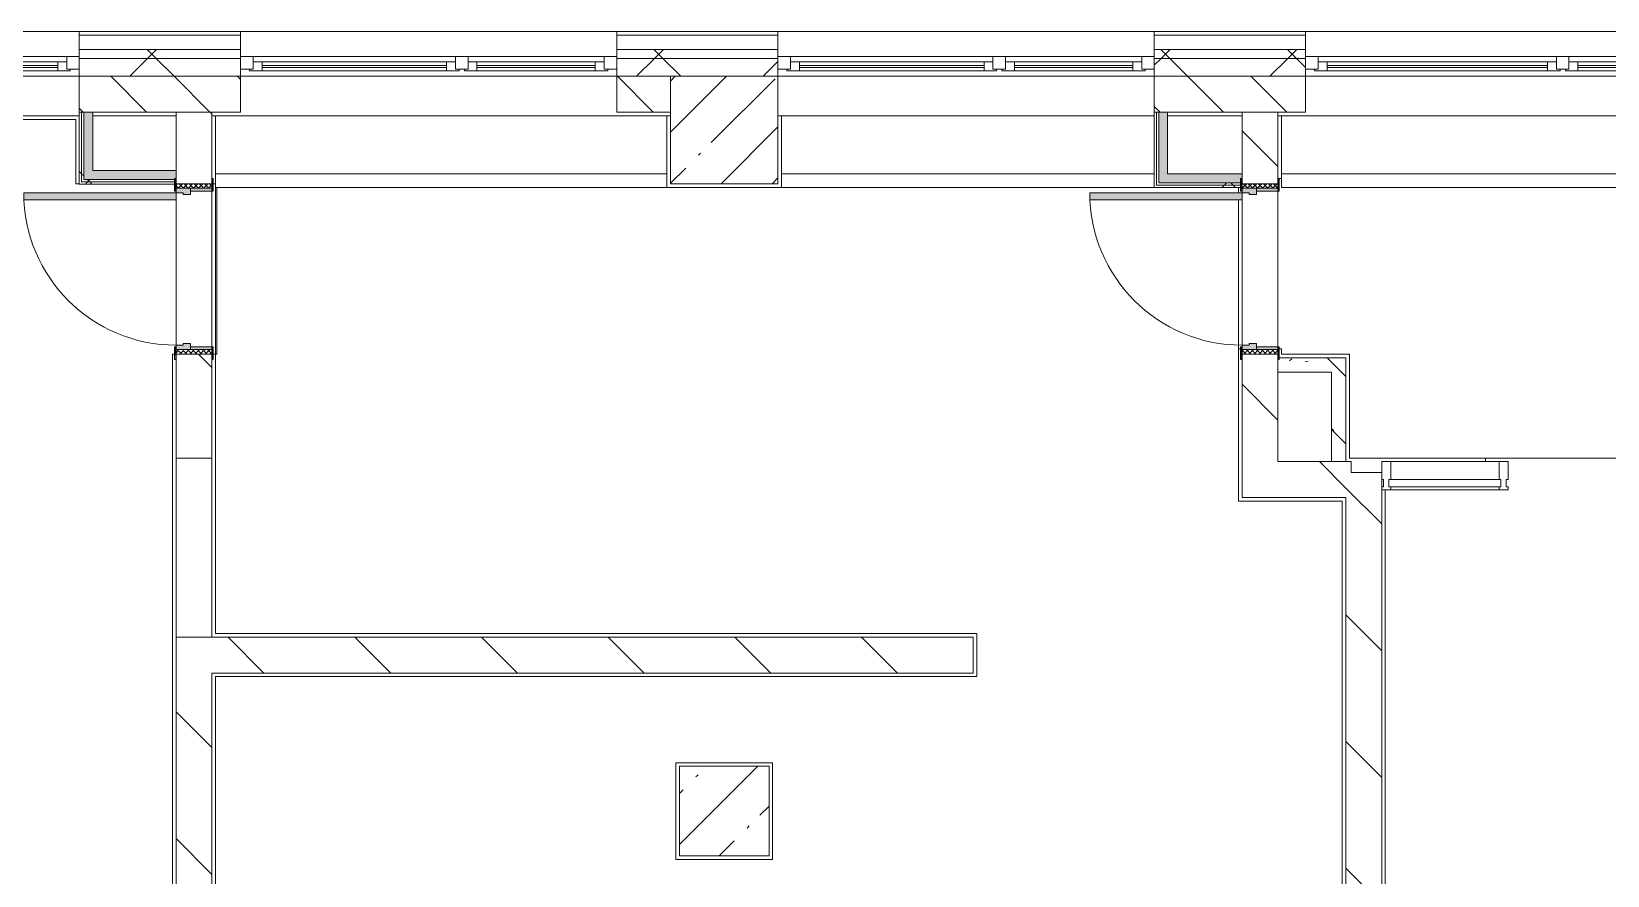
# Model space of a CAD drawing. Header units: millimetres. Extents: x -3724 to 231642, y -8553 to 29017.
# Drawn here: x 130298 to 139094, y 22641 to 27350 of the extents above; entities that cross this region are included whole.
import ezdxf

# ---------------------------------------------------------------- set-up
doc = ezdxf.new("R2010")
doc.units = ezdxf.units.MM
for name, color, linetype, lineweight, true_color in [('A-DOOR-2', 7, 'Continuous', 5, 0xaaaaaa), ('A-DOOR-3', 7, 'Continuous', 5, 0xe2e2e2), ('A-DOOR-FRAM-3', 7, 'Continuous', 5, 0xe2e2e2), ('A-DOOR-FRAM-4', 7, 'Continuous', 5, 0xaaaaaa), ('A-FLOR-1', 7, 'Continuous', 5, 0xaaaaaa), ('I-WALL-2', 7, 'Continuous', 9, 0xe7e7e7), ('I-WALL-5', 7, 'Continuous', 5, 0x787878)]:
    doc.layers.add(name, color=color, linetype=linetype, lineweight=lineweight, true_color=true_color)
for name, color, linetype, lineweight in [('A-GLAZ-2', 7, 'Continuous', 5), ('A-GLAZ-CWMG-2', 7, 'Continuous', 5), ('A-WALL', 7, 'Continuous', 9), ('A-WALL-3', 7, 'Continuous', 5), ('I-WALL-3', 7, 'Continuous', 5), ('S-COLS-2', 7, 'Continuous', 5)]:
    doc.layers.add(name, color=color, linetype=linetype, lineweight=lineweight)
pattern_1 = [(135, (79704.3, 0), (-353.5534, -353.5534), [])]
pattern_2 = [(135, (1826.41, 164.685), (-14.14214, -14.14214), []), (225, (1826.41, 164.685), (14.14214, -14.14214), [])]
pattern_3 = [(45, (-296.384, 164.685), (-14.1421, 14.1421), []), (135, (-296.384, 164.685), (-14.1421, -14.1421), [])]
pattern_4 = [(45, (79704.3, 0), (-353.5534, 353.5534), []), (135, (79704.3, 0), (-353.5534, -353.5534), [])]
pattern_5 = [(135, (79704.3, 0), (-377.1708, -377.1708), [533.4, -88.9, 17.78, -88.9]), (135, (79704.3, 376.94), (-377.1708, -377.1708), []), (50, (79704.3, 0), (637.6445, -55.7866), [66.675, -733.425]), (355, (79704.3, 0), (-123.3494, 668.699), [53.34, -586.74]), (100.451, (79757.4, -4.65), (514.299, 612.908), [56.665, -623.315]), (46.184, (79704.3, 177.8), (948.776, -147.15), [100.012, -1100.137]), (96.636, (79783.3, 165.5), (830.909, 865.997), [84.998, -934.973]), (351.184, (79704.3, 177.8), (830.918, 865.988), [80.01, -880.11]), (21, (79793.2, 133.35), (530.6506, -357.9283), [66.675, -733.425]), (326, (79793.2, 133.35), (216.308, 644.6585), [53.34, -586.74]), (71.451, (79837.4, 103.5), (746.9596, 286.7243), [56.665, -623.315]), (37.5, (79704.28, 0), (10.8105, 295.9426), [16.764, -562.864, 16.764, -578.866, -588.962]), (37.5, (79704.28, 0), (10.8105, 295.9426), [-1175.258, 16.764, -572.198]), (7.5, (79704.28, 0), (233.8692, 350.6318), [16.764, -322.834, 16.764, -549.529, -224.472]), (7.5, (79704.28, 0), (233.8692, 350.6318), [-905.891, 16.764, -207.708]), (327.5, (79506.03, 0), (474.5678, -20.0513), [16.764, -205.486, 16.764, -676.656, -920.115]), (327.5, (79506.03, 0), (474.5678, -20.0513), [-915.67, 16.764, -903.351]), (317.5, (79417.13, 0), (518.4522, 88.9934), [16.764, -272.161, 16.764, -443.738, -653.415]), (317.5, (79417.13, 0), (518.4522, 88.9934), [-749.427, 16.764, -636.651])]
pattern_6 = [(45, (79704.3, 0), (-530.33, 530.33), []), (135, (79704.3, 0), (-530.33, -530.33), [])]

# ---------------------------------------------------------------- blocks, each defined once
blk = doc.blocks.new('Прямоугольный импост - Импост структурный с накладкой - 160мм Темный-32302292-1_3_1_птичка')
at = {"layer": 'A-GLAZ-CWMG-2'}
for p, q in [((-50, 40), (-50, 140)), ((-50, 140), (0, 140)), ((0, 140), (0, 40)), ((-40, 40), (-50, 40)), ((-50, -17), (-50, 0)), ((-50, 0), (-40, 0)), ((-40, 0), (-40, 40)), ((-10, 40), (-10, 0)), ((0, 40), (-10, 40)), ((-10, 0), (0, 0)), ((0, 0), (0, -17)), ((0, -17), (-50, -17))]:
    blk.add_line(p, q, dxfattribs=at)
blk = doc.blocks.new('110_Дверь_СКБ_1Ст_Внутренняя1 - Д-11л 950х2100-32173567-1_3_1_птичка')
at = {"layer": 'A-DOOR-2'}
h = blk.add_hatch(dxfattribs=at)
h.set_pattern_fill('FP_61', color=256, style=0, pattern_type=2)
h.set_pattern_definition(pattern_2)
h.paths.add_polyline_path([(462.5, -100), (487.5, -100), (487.5, 100), (462.5, 100)])
at = {"layer": 'A-DOOR-3'}
h = blk.add_hatch(color=256, dxfattribs=at)
h.paths.add_polyline_path([(-437.5, 20), (-402.5, 20), (-402.5, 60), (-412.5, 60), (-412.5, 100), (-437.5, 100)])
h.paths.add_polyline_path([(427.5, 44), (427.5, 20), (462.5, 20), (462.5, 100), (437.5, 100), (437.5, 60), (427.5, 60)])
at = {"layer": 'A-DOOR-FRAM-3'}
for points in [[(397.5, 637.3), (397.5, 100), (437.5, 100), (437.5, 950), (397.5, 950), (397.5, 709)], [(-492.5, 100), (-422.5, 100), (-422.5, 108), (-492.5, 108)], [(447.5, 100), (517.5, 100), (517.5, 108), (447.5, 108)], [(-437.5, -100), (-422.5, -100), (-422.5, 20), (-437.5, 20)], [(447.5, -100), (462.5, -100), (462.5, 20), (447.5, 20)], [(-492.5, -100), (-492.5, -108), (-422.5, -108), (-422.5, -100), (-482.5, -100)], [(447.5, -102.3), (447.5, -108), (517.5, -108), (517.5, -100), (447.5, -100)]]:
    blk.add_hatch(color=256, dxfattribs=at).paths.add_polyline_path(points)
at = {"layer": 'A-DOOR-FRAM-4'}
h = blk.add_hatch(dxfattribs=at)
h.set_pattern_fill('FP_62', color=256, style=0, pattern_type=2)
h.set_pattern_definition(pattern_3)
h.paths.add_polyline_path([(-462.5, -100), (-437.5, -100), (-437.5, 100), (-462.5, 100)])
at = {"layer": 'A-DOOR-2'}
for p, q in [((437.5, 950), (397.5, 950)), ((397.5, 950), (397.5, 100)), ((437.5, 100), (437.5, 950)), ((397.5, 100), (437.5, 100))]:
    blk.add_line(p, q, dxfattribs=at)
blk.add_arc((437.5, 100), 850, 90, 180, dxfattribs=at)
at = {"layer": 'A-DOOR-FRAM-4'}
for p, q in [((-422.5, 108), (-492.5, 108)), ((-492.5, 108), (-492.5, 100)), ((-492.5, 100), (-422.5, 100)), ((-437.5, 100), (-462.5, 100)), ((-462.5, 100), (-462.5, -100)), ((-412.5, 100), (-437.5, 100)), ((-437.5, 100), (-437.5, 20)), ((-437.5, -100), (-437.5, 100)), ((-422.5, 100), (-437.5, 100)), ((-437.5, 100), (-437.5, 99)), ((-437.5, 99), (-422.5, 99)), ((-422.5, 100), (-422.5, 108)), ((-422.5, 99), (-422.5, 100)), ((-412.5, 60), (-412.5, 100)), ((437.5, 100), (437.5, 60)), ((462.5, 100), (437.5, 100)), ((517.5, 108), (447.5, 108)), ((447.5, 108), (447.5, 100)), ((462.5, 100), (447.5, 100)), ((447.5, 100), (447.5, 99)), ((447.5, 100), (517.5, 100)), ((447.5, 99), (462.5, 99)), ((462.5, 20), (462.5, 100)), ((487.5, 100), (462.5, 100)), ((462.5, 100), (462.5, -100)), ((462.5, 99), (462.5, 100)), ((487.5, -100), (487.5, 100)), ((517.5, 100), (517.5, 108)), ((-437.5, 20), (-402.5, 20)), ((-422.5, 20), (-437.5, 20)), ((-437.5, 20), (-437.5, -100)), ((-422.5, -100), (-422.5, 20)), ((-402.5, 60), (-412.5, 60)), ((-402.5, 20), (-402.5, 60)), ((437.5, 60), (427.5, 60)), ((427.5, 60), (427.5, 20)), ((427.5, 20), (462.5, 20)), ((462.5, 20), (447.5, 20)), ((447.5, 20), (447.5, -100)), ((462.5, -100), (462.5, 20)), ((-422.5, -100), (-492.5, -100)), ((-492.5, -100), (-492.5, -108)), ((-492.5, -108), (-422.5, -108)), ((-462.5, -100), (-437.5, -100)), ((-437.5, -100), (-422.5, -100)), ((-422.5, -108), (-422.5, -100)), ((447.5, -100), (462.5, -100)), ((517.5, -100), (447.5, -100)), ((447.5, -100), (447.5, -108)), ((447.5, -108), (517.5, -108)), ((462.5, -100), (487.5, -100)), ((517.5, -108), (517.5, -100))]:
    blk.add_line(p, q, dxfattribs=at)
blk = doc.blocks.new('PNS_Панель прямоугольная - Нр_Стекло - 40мм-32305525-1_3_1_птичка')
at = {"layer": 'A-GLAZ-2'}
for p, q in [((-312.5, 0), (312.5, 0)), ((302.5, 0), (-302.5, 0)), ((-302.5, -40), (302.5, -40))]:
    blk.add_line(p, q, dxfattribs=at)
blk = doc.blocks.new('Прямоугольный импост - Импост структурный с накладкой - 160мм Темный-32302294-1_3_1_птичка')
at = {"layer": 'A-GLAZ-CWMG-2'}
for p, q in [((-25, 40), (-25, 140)), ((-25, 140), (25, 140)), ((25, 140), (25, 40)), ((-15, 40), (-25, 40)), ((-25, -17), (-25, 0)), ((-25, 0), (-15, 0)), ((-15, 0), (-15, 40)), ((15, 40), (15, 0)), ((25, 40), (15, 40)), ((15, 0), (25, 0)), ((25, 0), (25, -17)), ((25, -17), (-25, -17))]:
    blk.add_line(p, q, dxfattribs=at)
blk = doc.blocks.new('Прямоугольный импост - Импост структурный с накладкой - 160мм Темный-32305521-1_3_1_птичка')
at = {"layer": 'A-GLAZ-CWMG-2'}
for p, q in [((58180, 24950), (58785, 24950)), ((58180, 24793), (58785, 24793))]:
    blk.add_line(p, q, dxfattribs=at)
blk = doc.blocks.new('BSC_Колонна _Прямоугольная - 500х500-33455413-1_3_1_птичка')
at = {"layer": 'S-COLS-2'}
h = blk.add_hatch(dxfattribs=at)
h.set_pattern_fill('FP_182', color=256, style=0, pattern_type=2)
h.set_pattern_definition([(45, (-54460, -23000), (-285.123, 285.123), []), (45, (-54174.88, -23000), (-285.123, 285.123), [504.031, -100.806, 16.764, -84.042])])
h.paths.add_polyline_path([(-244.2, -250), (250, -250), (250, 250), (-250, 250), (-250, -250)])
for p, q in [((250, 250), (-250, 250)), ((-250, 250), (-250, -250)), ((250, -250), (250, 250)), ((-250, -250), (250, -250))]:
    blk.add_line(p, q, dxfattribs=at)
blk = doc.blocks.new('120_Окно_СКБ_2Ст - 120_Окно_СКБ_2Ст 2100х2400 _мал створка справа_-19092174-1_3_1_птичка')
at = {"layer": 'A-GLAZ-2'}
for p, q in [((-1050, -75), (-1050, -5)), ((-1050, -5), (-980, -5)), ((1050, -5), (-1050, -5)), ((-980, -75), (-1050, -75)), ((-1050, -75), (-1000, -75)), ((-980, -75), (-1000, -75)), ((-1000, -75), (-1000, -85)), ((-1000, -85), (170, -85)), ((170, -85), (-1000, -85)), ((-980, -5), (-980, -75)), ((150, -35), (-980, -35)), ((-980, -35), (-980, -75)), ((-930, -85), (-930, -35)), ((-930, -55), (100, -55)), ((100, -65), (-930, -65)), ((100, -85), (100, -35)), ((150, -75), (150, -5)), ((150, -5), (220, -5)), ((150, -75), (150, -35)), ((220, -75), (150, -75)), ((170, -75), (150, -75)), ((170, -75), (200, -75)), ((170, -85), (170, -75)), ((220, -75), (200, -75)), ((200, -75), (200, -85)), ((200, -85), (1000, -85)), ((1000, -85), (200, -85)), ((220, -5), (220, -75)), ((980, -35), (220, -35)), ((220, -35), (220, -75)), ((270, -85), (270, -35)), ((270, -55), (930, -55)), ((930, -65), (270, -65)), ((930, -85), (930, -35)), ((980, -75), (980, -5)), ((980, -5), (1050, -5)), ((980, -75), (980, -35)), ((1050, -75), (980, -75)), ((1000, -75), (980, -75)), ((1000, -75), (1050, -75)), ((1000, -85), (1000, -75)), ((1050, -5), (1050, -75))]:
    blk.add_line(p, q, dxfattribs=at)
blk = doc.blocks.new('120_Окно_СКБ_2Ст - 120_Окно_СКБ_2Ст 2300х2400 _мал створка справа_-19949978-1_3_1_птичка')
at = {"layer": 'A-GLAZ-2'}
for p, q in [((-1150, -75), (-1150, -5)), ((-1150, -5), (-1080, -5)), ((1150, -5), (-1150, -5)), ((-1080, -75), (-1150, -75)), ((-1150, -75), (-1100, -75)), ((-1080, -75), (-1100, -75)), ((-1100, -75), (-1100, -85)), ((-1100, -85), (270, -85)), ((270, -85), (-1100, -85)), ((-1080, -5), (-1080, -75)), ((250, -35), (-1080, -35)), ((-1080, -35), (-1080, -75)), ((-1030, -85), (-1030, -35)), ((-1030, -55), (200, -55)), ((200, -65), (-1030, -65)), ((200, -85), (200, -35)), ((250, -75), (250, -5)), ((250, -5), (320, -5)), ((250, -75), (250, -35)), ((320, -75), (250, -75)), ((270, -75), (250, -75)), ((270, -75), (300, -75)), ((270, -85), (270, -75)), ((320, -75), (300, -75)), ((300, -75), (300, -85)), ((300, -85), (1100, -85)), ((1100, -85), (300, -85)), ((320, -5), (320, -75)), ((1080, -35), (320, -35)), ((320, -35), (320, -75)), ((370, -85), (370, -35)), ((370, -55), (1030, -55)), ((1030, -65), (370, -65)), ((1030, -85), (1030, -35)), ((1080, -75), (1080, -5)), ((1080, -5), (1150, -5)), ((1080, -75), (1080, -35)), ((1150, -75), (1080, -75)), ((1100, -75), (1080, -75)), ((1100, -75), (1150, -75)), ((1100, -85), (1100, -75)), ((1150, -5), (1150, -75))]:
    blk.add_line(p, q, dxfattribs=at)
blk = doc.blocks.new('110_Дверь_СКБ_1Ст_Внутренняя1 - Д-26л 950х2100 EIW30-32941023-1_3_1_птичка')
at = {"layer": 'A-DOOR-2'}
h = blk.add_hatch(dxfattribs=at)
h.set_pattern_fill('FP_61', color=256, style=0, pattern_type=2)
h.set_pattern_definition(pattern_2)
h.paths.add_polyline_path([(462.5, 100), (467.5, -100), (487.5, -100), (487.5, 100)])
at = {"layer": 'A-DOOR-3'}
h = blk.add_hatch(color=256, dxfattribs=at)
h.paths.add_polyline_path([(-437.5, 92.9), (-437.5, 20), (-402.5, 20), (-407.2, 60), (-412.5, 65.8), (-412.5, 100), (-437.5, 94.9), (-437.5, 94)])
h.paths.add_polyline_path([(427.5, 44), (427.5, 20), (462.5, 20), (462.5, 100), (437.5, 100), (437.5, 60), (427.5, 60)])
at = {"layer": 'A-DOOR-FRAM-3'}
for points in [[(397.5, 120), (397.5, 100), (437.5, 100), (437.5, 950), (397.5, 950), (397.5, 608.8)], [(-492.5, 100), (-422.5, 100), (-422.5, 108), (-492.5, 102.9)], [(447.5, 100), (517.5, 100), (517.5, 108), (447.5, 108)], [(-437.5, 3), (-437.5, -100), (-422.5, -100), (-422.5, 20), (-437.5, 20)], [(447.5, 20), (447.5, -100), (462.5, -100), (462.5, 20)], [(-492.5, -100), (-492.5, -108), (-422.5, -108), (-422.5, -100), (-462.5, -100)], [(447.5, -108), (517.5, -108), (517.5, -100), (447.5, -100)]]:
    blk.add_hatch(color=256, dxfattribs=at).paths.add_polyline_path(points)
at = {"layer": 'A-DOOR-FRAM-4'}
h = blk.add_hatch(dxfattribs=at)
h.set_pattern_fill('FP_62', color=256, style=0, pattern_type=2)
h.set_pattern_definition(pattern_3)
h.paths.add_polyline_path([(-462.5, 3), (-462.5, -100), (-437.5, -100), (-443.3, 100), (-462.5, 100)])
at = {"layer": 'A-DOOR-2'}
for p, q in [((437.5, 950), (397.5, 950)), ((397.5, 950), (397.5, 100)), ((437.5, 100), (437.5, 950)), ((397.5, 100), (437.5, 100))]:
    blk.add_line(p, q, dxfattribs=at)
blk.add_arc((437.5, 100), 850, 90, 180, dxfattribs=at)
at = {"layer": 'A-DOOR-FRAM-4'}
for p, q in [((-422.5, 108), (-492.5, 108)), ((-492.5, 108), (-492.5, 100)), ((-492.5, 100), (-422.5, 100)), ((-437.5, 100), (-462.5, 100)), ((-462.5, 100), (-462.5, -100)), ((-412.5, 100), (-437.5, 100)), ((-437.5, 100), (-437.5, 20)), ((-437.5, -100), (-437.5, 100)), ((-422.5, 100), (-437.5, 100)), ((-437.5, 100), (-437.5, 99)), ((-437.5, 99), (-422.5, 99)), ((-422.5, 100), (-422.5, 108)), ((-422.5, 99), (-422.5, 100)), ((-412.5, 60), (-412.5, 100)), ((437.5, 100), (437.5, 60)), ((462.5, 100), (437.5, 100)), ((517.5, 108), (447.5, 108)), ((447.5, 108), (447.5, 100)), ((462.5, 100), (447.5, 100)), ((447.5, 100), (447.5, 99)), ((447.5, 100), (517.5, 100)), ((447.5, 99), (462.5, 99)), ((462.5, 20), (462.5, 100)), ((487.5, 100), (462.5, 100)), ((462.5, 100), (462.5, -100)), ((462.5, 99), (462.5, 100)), ((487.5, -100), (487.5, 100)), ((517.5, 100), (517.5, 108)), ((-437.5, 20), (-402.5, 20)), ((-422.5, 20), (-437.5, 20)), ((-437.5, 20), (-437.5, -100)), ((-422.5, -100), (-422.5, 20)), ((-402.5, 60), (-412.5, 60)), ((-402.5, 20), (-402.5, 60)), ((437.5, 60), (427.5, 60)), ((427.5, 60), (427.5, 20)), ((427.5, 20), (462.5, 20)), ((462.5, 20), (447.5, 20)), ((447.5, 20), (447.5, -100)), ((462.5, -100), (462.5, 20)), ((-422.5, -100), (-492.5, -100)), ((-492.5, -100), (-492.5, -108)), ((-492.5, -108), (-422.5, -108)), ((-462.5, -100), (-437.5, -100)), ((-437.5, -100), (-422.5, -100)), ((-422.5, -108), (-422.5, -100)), ((447.5, -100), (462.5, -100)), ((517.5, -100), (447.5, -100)), ((447.5, -100), (447.5, -108)), ((447.5, -108), (517.5, -108)), ((462.5, -100), (487.5, -100)), ((517.5, -108), (517.5, -100))]:
    blk.add_line(p, q, dxfattribs=at)
blk = doc.blocks.new('DOR_Проход в стене_Прямоугольный - 1000x1500-23441848-1_3_1_птичка')
at = {"layer": 'A-DOOR-2'}
for p, q in [((500, 100), (-500, 100)), ((500, -100), (-500, -100))]:
    blk.add_line(p, q, dxfattribs=at)
blk = doc.blocks.new('Зашивка приборов отопления7 - Зашивка приборов отопления-33277170-1_3_1_птичка')
at = {"layer": 'A-WALL-3'}
for p, q in [((51619.5, 26880), (51619.5, 26555)), ((54140, 26880), (51619.5, 26880)), ((54140, 26555), (54140, 26880)), ((51619.5, 26555), (54140, 26555)), ((54140, 26555), (51619.5, 26555)), ((51619.5, 26555), (51619.5, 26480)), ((51619.5, 26480), (54140, 26480)), ((54140, 26480), (54140, 26555))]:
    blk.add_line(p, q, dxfattribs=at)
blk = doc.blocks.new('Зашивка приборов отопления8 - Зашивка приборов отопления-33277697-1_3_1_птичка')
at = {"layer": 'A-WALL-3'}
for p, q in [((52060.5, 26880), (52060.5, 26555)), ((54140, 26880), (52060.5, 26880)), ((54140, 26555), (52060.2, 26555)), ((52060.2, 26555), (52060.2, 26480)), ((52060.2, 26480), (54140, 26480)), ((52060.5, 26555), (54140, 26555))]:
    blk.add_line(p, q, dxfattribs=at)
blk = doc.blocks.new('Зашивка приборов отопления9 - Зашивка приборов отопления-33277916-1_3_1_птичка')
at = {"layer": 'A-WALL-3'}
for p, q in [((51570, 26880), (51570, 26555)), ((54140, 26880), (51570, 26880)), ((54140, 26555), (54140, 26880)), ((51570, 26555), (54140, 26555)), ((54140, 26555), (51570, 26555)), ((51570, 26555), (51570, 26480)), ((51570, 26480), (54140, 26480)), ((54140, 26480), (54140, 26555))]:
    blk.add_line(p, q, dxfattribs=at)

msp = doc.modelspace()

# ---------------------------------------------------------------- hatches: boundary and pattern name
at = {"layer": 'A-WALL-3'}
h = msp.add_hatch(dxfattribs=at)
h.set_pattern_fill('FP_137', color=256, style=0, pattern_type=2)
h.set_pattern_definition(pattern_4)
h.paths.add_polyline_path([(160567.7, 27200), (164674.3, 27200), (164674.3, 27250), (160054.3, 27250), (160054.3, 27200), (160354.3, 27200)])
h.paths.add_polyline_path([(156372.5, 27200), (156954.3, 27200), (156954.3, 27250), (156054.3, 27250), (156054.3, 27200)])
h.paths.add_polyline_path([(150014.3, 27200), (150514.3, 27200), (150514.3, 27250), (147914.3, 27250), (147914.3, 27200), (147982.1, 27200)])
h.paths.add_polyline_path([(152614.3, 27200), (153954.3, 27200), (153954.3, 27250), (152614.3, 27250), (152614.3, 27210)])
h.paths.add_polyline_path([(146814.3, 27200), (146814.3, 27250), (145864.3, 27250), (145864.3, 27200), (146464.3, 27200)])
h.paths.add_polyline_path([(140464.3, 27200), (140764.3, 27200), (140764.3, 27250), (139709.3, 27250), (139709.3, 27200)])
h.paths.add_polyline_path([(137409.3, 27200), (137409.3, 27250), (136564.3, 27250), (136564.3, 27200), (137254.3, 27200)])
h.paths.add_polyline_path([(133864.3, 27200), (134464.3, 27200), (134464.3, 27250), (133564.3, 27250), (133564.3, 27200)])
h.paths.add_polyline_path([(131201.3, 27200), (131464.3, 27200), (131464.3, 27250), (130564.3, 27250), (130564.3, 27200)])
h.paths.add_polyline_path([(128054.9, 27200), (128464.3, 27200), (128464.3, 27250), (127364.3, 27250), (127364.3, 27200), (127864.3, 27200)])
h.paths.add_polyline_path([(122810.9, 27200), (124264.3, 27200), (124264.3, 27250), (121864.3, 27250), (121864.3, 27200), (122484.3, 27200)])
h = msp.add_hatch(dxfattribs=at)
h.set_pattern_fill('FP_137', color=256, style=0, pattern_type=2)
h.set_pattern_definition(pattern_4)
h.paths.add_polyline_path([(122464.3, 27100), (124264.3, 27100), (124264.3, 27200), (121864.3, 27200), (121864.3, 27100)])
h.paths.add_polyline_path([(131201.3, 27100), (131464.3, 27100), (131464.3, 27200), (130564.3, 27200), (130564.3, 27100), (131104.3, 27100)])
h.paths.add_polyline_path([(163804.3, 27100), (164674.3, 27100), (164669.7, 27200), (160054.3, 27198.1), (160054.3, 27100), (163714.1, 27100)])
h.paths.add_polyline_path([(133564.3, 27100), (134464.3, 27100), (134464.3, 27200), (133564.3, 27200), (133564.3, 27140)])
h.paths.add_polyline_path([(136564.3, 27100), (137409.3, 27100), (137409.3, 27200), (136564.3, 27200), (136564.3, 27140)])
h.paths.add_polyline_path([(139709.3, 27100), (140764.3, 27100), (140764.3, 27200), (139709.3, 27200), (139709.3, 27140)])
h.paths.add_polyline_path([(128464.3, 27100), (128464.3, 27200), (127364.3, 27200), (127364.3, 27100), (128054.9, 27100)])
h.paths.add_polyline_path([(145864.3, 27100), (146782.3, 27102), (146782.3, 27110), (146814.3, 27110), (146814.3, 27200), (145864.3, 27200), (145864.3, 27140)])
h.paths.add_polyline_path([(156454.3, 27100), (156954.3, 27100), (156954.3, 27200), (156054.3, 27200), (156054.3, 27100), (156372.5, 27100)])
h.paths.add_polyline_path([(147914.3, 27100), (150514.3, 27100), (150514.3, 27200), (147914.3, 27200), (147914.3, 27110), (147946.3, 27110), (147946.3, 27102), (147914.3, 27102)])
h.paths.add_polyline_path([(153244.3, 27100), (153954.3, 27100), (153954.3, 27200), (152614.3, 27200), (152614.3, 27100), (153226.1, 27100)])
h = msp.add_hatch(dxfattribs=at)
h.set_pattern_fill('FP_119', color=256, style=0, pattern_type=2)
h.set_pattern_definition([(135, (79704.28, 0), (-176.7767, -176.7767), [])])
h.paths.add_polyline_path([(147910.3, 26900), (150014.3, 26900), (150014.3, 27100), (147910.3, 27100)])
h.paths.add_polyline_path([(131304.3, 26900), (131464.3, 26900), (131464.3, 27100), (130564.3, 27100), (130564.3, 26900), (131201.3, 26900)])
h.paths.add_polyline_path([(133564.3, 26900), (133864.3, 26900), (133864.3, 27100), (133564.3, 27100), (133564.3, 26969.4)])
h.paths.add_polyline_path([(160354.3, 26900), (160354.3, 27100), (160054.3, 27100), (160054.3, 26900)])
h.paths.add_polyline_path([(156454.3, 26900), (156454.3, 27100), (156054.3, 27100), (156054.3, 26900), (156372.5, 26900)])
h.paths.add_polyline_path([(136564.3, 26900), (137409.3, 26900), (137409.3, 27100), (136564.3, 27100)])
h.paths.add_polyline_path([(140640.5, 26900), (140764.3, 26900), (140764.3, 27100), (140464.3, 27100), (140464.3, 26900)])
h.paths.add_polyline_path([(122464.3, 26900), (124264.3, 26900), (124264.3, 27100), (122464.3, 27100), (122464.3, 27061.4)])
h.paths.add_polyline_path([(139864.3, 26900), (139864.3, 27100), (139709.3, 27100), (139709.3, 26900)])
h.paths.add_polyline_path([(153954.3, 26900), (153954.3, 27100), (153744.3, 27100), (153744.3, 26900)])
h.paths.add_polyline_path([(153244.3, 26900), (153244.3, 27100), (152614.3, 27100), (152614.3, 26900), (153226.1, 26900)])
h.paths.add_polyline_path([(146764.3, 26900), (146764.3, 27100), (146464.3, 27100), (146464.3, 26900)])
h.paths.add_polyline_path([(127364.3, 26900), (127864.3, 26900), (127864.3, 27100), (127364.3, 27100), (127364.3, 27079.6)])
at = {"layer": 'I-WALL-2'}
for points in [[(130639.3, 26524), (130639.3, 26900), (130589.3, 26900), (130589.3, 26524)], [(136589.3, 26505), (136639.3, 26505), (136639.3, 26900), (136589.3, 26896.6), (136589.3, 26555)], [(130823.8, 26524), (131096.3, 26524), (131096.3, 26530), (131104.3, 26530), (131104.3, 26574), (130639.3, 26574), (130639.3, 26524)], [(136969.7, 26505), (137046.3, 26505), (137046.3, 26530), (137054.3, 26534.3), (137054.3, 26555), (136639.3, 26555), (136639.3, 26505)]]:
    msp.add_hatch(color=256, dxfattribs=at).paths.add_polyline_path(points)
at = {"layer": 'I-WALL-3'}
h = msp.add_hatch(dxfattribs=at)
h.set_pattern_fill('FP_215', color=256, style=0, pattern_type=2)
h.set_pattern_definition(pattern_6)
h.paths.add_polyline_path([(130564.3, 26499), (130576.8, 26500), (130576.8, 26900), (130564.3, 26900), (130564.3, 26500)])
h = msp.add_hatch(dxfattribs=at)
h.set_pattern_fill('FP_215', color=256, style=0, pattern_type=2)
h.set_pattern_definition(pattern_6)
h.paths.add_polyline_path([(130589.3, 26511.5), (130589.3, 26900), (130576.8, 26900), (130576.8, 26511.5)])
h = msp.add_hatch(dxfattribs=at)
h.set_pattern_fill('FP_136', color=256, style=0, pattern_type=2)
h.set_pattern_definition(pattern_1)
h.paths.add_polyline_path([(131201.3, 20520), (131304.3, 20520), (131304.3, 23970), (131104.3, 23970), (131104.3, 20520), (131115.7, 20520)])
h.paths.add_polyline_path([(131304.3, 24970), (131304.3, 25550), (131104.3, 25550), (131104.3, 24970), (131201.3, 24970)])
h.paths.add_polyline_path([(131104.3, 26500), (131304.3, 26500), (131304.3, 26900), (131104.3, 26895.5), (131104.3, 26506)])
h = msp.add_hatch(dxfattribs=at)
h.set_pattern_fill('FP_136', color=256, style=0, pattern_type=2)
h.set_pattern_definition(pattern_1)
h.paths.add_polyline_path([(137054.3, 24750), (137254.3, 24750), (137254.3, 25550), (137054.3, 25550), (137054.3, 25482.7)])
h.paths.add_polyline_path([(137054.3, 26500), (137254.3, 26500), (137254.3, 26900), (137054.3, 26900), (137054.3, 26530)])
h = msp.add_hatch(dxfattribs=at)
h.set_pattern_fill('FP_215', color=256, style=0, pattern_type=2)
h.set_pattern_definition(pattern_6)
h.paths.add_polyline_path([(131084.3, 26499), (131096.3, 26500), (131096.3, 26511.5), (130576.8, 26508.4), (130576.8, 26499), (130639.3, 26499)])
h = msp.add_hatch(dxfattribs=at)
h.set_pattern_fill('FP_215', color=256, style=0, pattern_type=2)
h.set_pattern_definition(pattern_6)
h.paths.add_polyline_path([(131084.3, 26511.5), (131096.3, 26511.7), (131096.3, 26524), (130589.3, 26524), (130589.3, 26511.5), (131018.2, 26511.5)])
h = msp.add_hatch(dxfattribs=at)
h.set_pattern_fill('FP_215', color=256, style=0, pattern_type=2)
h.set_pattern_definition(pattern_6)
h.paths.add_polyline_path([(136639.3, 26480), (137046.3, 26480), (137046.3, 26492.5), (136576.8, 26489.4), (136576.8, 26480), (136589.3, 26480)])
h = msp.add_hatch(dxfattribs=at)
h.set_pattern_fill('FP_215', color=256, style=0, pattern_type=2)
h.set_pattern_definition(pattern_6)
h.paths.add_polyline_path([(136969.7, 26492.5), (137046.3, 26492.7), (137046.3, 26505), (136589.3, 26505), (136589.3, 26492.5), (136639.3, 26492.5)])
h = msp.add_hatch(dxfattribs=at)
h.set_pattern_fill('FP_136', color=256, style=0, pattern_type=2)
h.set_pattern_definition(pattern_1)
h.paths.add_polyline_path([(137634.3, 24750), (137634.3, 24890), (137664.3, 24890), (137664.3, 24950), (137254.3, 24950), (137254.3, 24750), (137614.3, 24750)])
h = msp.add_hatch(dxfattribs=at)
h.set_pattern_fill('FP_136', color=256, style=0, pattern_type=2)
h.set_pattern_definition(pattern_1)
h.paths.add_polyline_path([(137834.3, 20720), (137834.3, 24890), (137634.3, 24890), (137634.3, 20720)])
h = msp.add_hatch(dxfattribs=at)
h.set_pattern_fill('FP_136', color=256, style=0, pattern_type=2)
h.set_pattern_definition(pattern_1)
h.paths.add_polyline_path([(134434.3, 23770), (135554.3, 23770), (135554.3, 23970), (131304.3, 23970), (131304.3, 23770), (133894.3, 23770)])
at = {"layer": 'I-WALL-5'}
h = msp.add_hatch(dxfattribs=at)
h.set_pattern_fill('FP_144', color=256, style=0, pattern_type=2)
h.set_pattern_definition(pattern_5)
h.paths.add_polyline_path([(137494.1, 25450), (137554.3, 25450), (137554.3, 25530), (137262.3, 25530), (137262.3, 25520), (137254.3, 25520), (137254.3, 25450)])
h = msp.add_hatch(dxfattribs=at)
h.set_pattern_fill('FP_144', color=256, style=0, pattern_type=2)
h.set_pattern_definition(pattern_5)
h.paths.add_polyline_path([(137554.3, 24950), (137634.3, 24950), (137634.3, 25530), (137554.3, 25530), (137554.3, 24970)])
at = {"layer": 'S-COLS-2'}
h = msp.add_hatch(dxfattribs=at)
h.set_pattern_fill('FP_118', color=256, style=0, pattern_type=2)
h.set_pattern_definition([(45, (79704.28, 0), (-285.123, 285.123), []), (45, (79989.4, 0), (-285.123, 285.123), [504.031, -100.806, 16.764, -84.042])])
h.paths.add_polyline_path([(134464.3, 26500), (134464.3, 27100), (133864.3, 27100), (133864.3, 26500)])

# ---------------------------------------------------------------- linework, layer by layer
at = {"layer": 'A-FLOR-1'}
for p, q in [((130544.3, 26860), (128484.3, 26860)), ((130544.3, 26500), (130544.3, 26860)), ((134484.3, 26860), (134484.3, 26480)), ((130565.3, 26500), (130544.3, 26500)), ((131323.8, 26500), (131312.3, 26500)), ((131324.3, 26480), (131324.3, 23990)), ((131332.3, 25550), (131332.3, 26480)), ((134484.3, 26480), (133844.3, 26480)), ((137034.3, 26450), (137034.3, 26480)), ((137274.3, 26530), (137262.3, 26530)), ((137034.3, 26410), (137034.3, 24730)), ((131084.3, 20500), (131084.3, 25550)), ((131084.3, 25550), (131096.3, 25550)), ((131312.3, 25550), (131332.3, 25550)), ((137034.3, 25580), (137046.3, 25580)), ((137262.3, 25580), (137274.3, 25580)), ((137274.3, 25580), (137274.3, 25550)), ((137274.3, 25550), (137654.3, 25550)), ((137654.3, 25550), (137654.3, 24970)), ((137654.3, 24970), (146484.3, 24970)), ((138414.3, 24970), (138414.3, 24950)), ((137614.3, 24730), (137034.3, 24730)), ((137614.3, 20740), (137614.3, 24730)), ((137854.3, 24793), (137854.3, 20420)), ((131324.3, 23990), (135574.3, 23990)), ((135574.3, 23990), (135574.3, 23750)), ((135574.3, 23750), (131324.3, 23750)), ((131324.3, 23750), (131324.3, 20740)), ((133894.3, 22730), (133894.3, 23270)), ((133894.3, 23270), (134434.3, 23270)), ((134434.3, 23270), (134434.3, 22730)), ((134434.3, 22730), (133894.3, 22730))]:
    msp.add_line(p, q, dxfattribs=at)
at = {"layer": 'A-WALL'}
for p, q in [((131464.3, 27330), (130564.3, 27330)), ((134464.3, 27330), (133564.3, 27330)), ((137409.3, 27330), (136564.3, 27330)), ((131464.3, 27250), (130564.3, 27250)), ((131464.3, 27200), (130564.3, 27200)), ((134464.3, 27250), (133564.3, 27250)), ((134464.3, 27200), (133564.3, 27200)), ((137409.3, 27250), (136564.3, 27250)), ((137409.3, 27200), (136564.3, 27200)), ((131464.3, 27100), (130564.3, 27100)), ((130564.3, 27100), (131464.3, 27100)), ((133864.3, 27100), (133564.3, 27100)), ((133564.3, 27100), (133864.3, 27100)), ((137409.3, 27100), (136564.3, 27100)), ((136564.3, 27100), (137409.3, 27100)), ((130576.8, 26511.5), (130576.8, 26900)), ((130589.3, 26524), (130589.3, 26900)), ((131304.3, 26900), (131104.3, 26900)), ((136576.8, 26492.5), (136576.8, 26900)), ((136589.3, 26505), (136589.3, 26900)), ((137254.3, 26900), (137054.3, 26900)), ((131096.3, 26511.5), (130576.8, 26511.5)), ((131096.3, 26524), (130589.3, 26524)), ((137046.3, 26492.5), (136576.8, 26492.5)), ((137046.3, 26505), (136589.3, 26505)), ((137254.3, 25520), (137254.3, 25450)), ((137554.3, 24950), (137634.3, 24950))]:
    msp.add_line(p, q, dxfattribs=at)
at = {"layer": 'A-WALL-3'}
for p, q in [((121864.3, 27350), (130564.3, 27350)), ((130564.3, 27350), (130564.3, 27100)), ((130564.3, 27350), (146814.3, 27350)), ((131464.3, 27100), (131464.3, 27350)), ((133564.3, 27350), (133564.3, 27100)), ((134464.3, 27100), (134464.3, 27350)), ((136564.3, 27350), (136564.3, 27100)), ((137409.3, 27100), (137409.3, 27350)), ((130564.3, 27100), (127864.3, 27100)), ((130564.3, 27100), (130564.3, 26900)), ((131464.3, 26900), (131464.3, 27100)), ((133564.3, 27100), (131464.3, 27100)), ((133564.3, 27100), (133564.3, 26900)), ((133864.3, 26900), (133864.3, 27100)), ((136564.3, 27100), (133864.3, 27100)), ((136564.3, 27100), (136564.3, 26900)), ((137409.3, 26900), (137409.3, 27100)), ((139709.3, 27100), (137409.3, 27100)), ((130639.3, 26900), (131104.3, 26900)), ((131304.3, 26900), (131464.3, 26900)), ((133564.3, 26900), (133864.3, 26900)), ((136639.3, 26900), (137054.3, 26900)), ((137254.3, 26900), (137409.3, 26900))]:
    msp.add_line(p, q, dxfattribs=at)
at = {"layer": 'I-WALL-3'}
for p, q in [((128464.3, 27100), (130564.3, 27100)), ((131464.3, 27100), (133564.3, 27100)), ((134464.3, 27100), (136564.3, 27100)), ((137409.3, 27100), (139709.3, 27100)), ((130564.3, 26880), (128464.3, 26880)), ((130564.3, 26900), (130564.3, 26499)), ((130639.3, 26900), (130564.3, 26900)), ((130639.3, 26574), (130639.3, 26900)), ((131104.3, 26880), (130639.3, 26880)), ((131104.3, 26900), (131104.3, 26530)), ((131304.3, 26530), (131304.3, 26900)), ((133864.3, 26880), (131304.3, 26880)), ((136564.9, 26880), (134464.3, 26880)), ((136564.3, 26900), (136564.3, 26480)), ((136639.3, 26900), (136564.3, 26900)), ((136639.3, 26555), (136639.3, 26900)), ((137054.3, 26880), (136639.3, 26880)), ((137054.3, 26530), (137054.3, 26900)), ((137254.3, 26530), (137254.3, 26900)), ((139864.3, 26880), (137254.3, 26880)), ((131104.3, 26574), (130639.3, 26574)), ((131104.3, 26530), (131104.3, 26574)), ((130564.3, 26499), (131096.3, 26499)), ((136564.3, 26480), (137046.3, 26480)), ((137054.3, 26555), (136639.3, 26555)), ((131104.3, 25600), (131104.3, 26410)), ((131304.3, 26460), (131304.3, 25590)), ((137054.3, 25600), (137054.3, 26410)), ((137254.3, 26460), (137254.3, 25590)), ((131104.3, 25520), (131104.3, 20520)), ((131304.3, 25520), (131304.3, 23970)), ((137054.3, 25520), (137054.3, 24750)), ((137634.3, 25530), (137262.3, 25530)), ((137634.3, 24950), (137634.3, 25530)), ((137254.3, 25450), (137554.3, 25450)), ((137254.3, 24950), (137254.3, 25450)), ((137554.3, 25450), (137554.3, 24950)), ((131104.3, 24970), (131304.3, 24970)), ((137554.3, 24950), (137254.3, 24950)), ((137664.3, 24950), (137634.3, 24950)), ((137664.3, 24890), (137664.3, 24950)), ((137834.3, 24890), (137664.3, 24890)), ((137834.3, 20450), (137834.3, 24890)), ((137054.3, 24750), (137634.3, 24750)), ((137634.3, 24750), (137634.3, 20720)), ((135554.3, 23970), (131104.3, 23970)), ((135554.3, 23770), (135554.3, 23970)), ((131304.3, 20720), (131304.3, 23770)), ((131304.3, 23770), (135554.3, 23770))]:
    msp.add_line(p, q, dxfattribs=at)
at = {"layer": 'S-COLS-2'}
for p, q in [((134464.3, 27100), (133864.3, 27100)), ((133864.3, 27100), (133864.3, 26900)), ((134464.3, 26500), (134464.3, 27100)), ((133864.3, 26900), (133864.3, 26500)), ((133864.3, 26500), (134464.3, 26500))]:
    msp.add_line(p, q, dxfattribs=at)

# ---------------------------------------------------------------- block references
at = {"layer": 'A-DOOR-2'}
for name, p, rotation in [('110_Дверь_СКБ_1Ст_Внутренняя1 - Д-26л 950х2100 EIW30-32941023-1_3_1_птичка', (131204.3, 26012.5), 89.9999999999999), ('110_Дверь_СКБ_1Ст_Внутренняя1 - Д-11л 950х2100-32173567-1_3_1_птичка', (137154.3, 26012.5), 89.99999999999991), ('DOR_Проход в стене_Прямоугольный - 1000x1500-23441848-1_3_1_птичка', (131204.3, 24470), 89.9999999999999)]:
    msp.add_blockref(name, p, dxfattribs=dict(at, rotation=rotation))
at = {"layer": 'A-GLAZ-2'}
for name, p in [('120_Окно_СКБ_2Ст - 120_Окно_СКБ_2Ст 2100х2400 _мал створка справа_-19092174-1_3_1_птичка', (129514.3, 27215)), ('120_Окно_СКБ_2Ст - 120_Окно_СКБ_2Ст 2100х2400 _мал створка справа_-19092174-1_3_1_птичка', (132514.3, 27215)), ('120_Окно_СКБ_2Ст - 120_Окно_СКБ_2Ст 2100х2400 _мал створка справа_-19092174-1_3_1_птичка', (135514.3, 27215)), ('120_Окно_СКБ_2Ст - 120_Окно_СКБ_2Ст 2300х2400 _мал створка справа_-19949978-1_3_1_птичка', (138559.3, 27215))]:
    msp.add_blockref(name, p, dxfattribs=at)
at = {"layer": 'A-GLAZ-2', "rotation": 180}
msp.add_blockref('PNS_Панель прямоугольная - Нр_Стекло - 40мм-32305525-1_3_1_птичка', (138186.8, 24810), dxfattribs=at)
at = {"layer": 'A-GLAZ-CWMG-2', "extrusion": (0, 0, -1)}
for name, p in [('Прямоугольный импост - Импост структурный с накладкой - 160мм Темный-32302292-1_3_1_птичка', (-137834.3, 24810)), ('Прямоугольный импост - Импост структурный с накладкой - 160мм Темный-32302294-1_3_1_птичка', (-138514.3, 24810))]:
    msp.add_blockref(name, p, dxfattribs=at)
at = {"layer": 'A-GLAZ-CWMG-2'}
msp.add_blockref('Прямоугольный импост - Импост структурный с накладкой - 160мм Темный-32305521-1_3_1_птичка', (79704.3, 0), dxfattribs=at)
at = {"layer": 'A-WALL-3'}
for name, p in [('Зашивка приборов отопления7 - Зашивка приборов отопления-33277170-1_3_1_птичка', (79704.3, 0)), ('Зашивка приборов отопления8 - Зашивка приборов отопления-33277697-1_3_1_птичка', (82424.3, 0)), ('Зашивка приборов отопления9 - Зашивка приборов отопления-33277916-1_3_1_птичка', (85704.3, 0))]:
    msp.add_blockref(name, p, dxfattribs=at)
at = {"layer": 'S-COLS-2'}
msp.add_blockref('BSC_Колонна _Прямоугольная - 500х500-33455413-1_3_1_птичка', (134164.3, 23000), dxfattribs=at)

doc.saveas('drawing.dxf')
